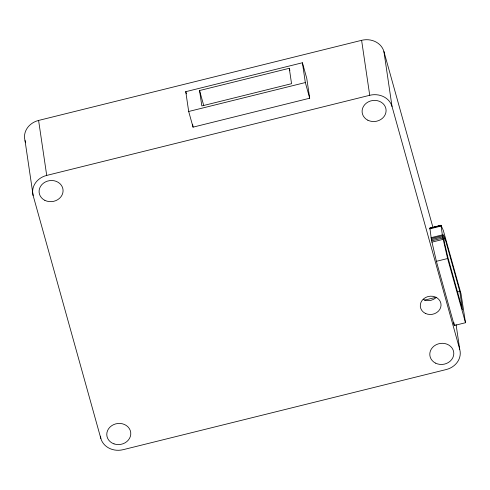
<?xml version="1.0" encoding="UTF-8"?>
<svg xmlns="http://www.w3.org/2000/svg" width="490" height="490" viewBox="0 0 490 490"><rect width="100%" height="100%" fill="white"/><g stroke="black" fill="none" stroke-linecap="round" stroke-linejoin="round"><path stroke-width="0.73" d="M429.705 228.095L440.988 225.259L443.297 230.392L461.023 293.822L465.5 322.72L454.285 325.501L436.394 261.311L431.408 239.622L429.895 228.211M465.5 322.72L447.609 258.53L442.623 236.842L440.988 225.259M456.074 324.582L459.743 349.431A18.516 16.237 -8.4 0 1 446.163 369.558L123.155 449.679A18.516 16.237 -8.4 0 1 100.842 438.458L33.136 195.541L25.021 140.569A18.516 16.237 -8.4 0 1 38.594 120.442L361.608 40.321A18.516 16.237 -8.4 0 1 383.921 51.542L432.958 227.47M185.765 91.685L302.41 62.757L306.777 78.424L309.698 98.214L193.054 127.149L188.687 111.481L185.765 91.685L186.359 93.823M289.278 68.294L291.55 83.686L201.825 105.938L199.553 90.546L289.278 68.294L289.878 70.444M188.687 111.481L305.331 82.547L302.41 62.757M33.136 195.541A18.516 16.237 -8.4 0 1 46.715 175.42L369.723 95.293A18.516 16.237 -8.4 0 1 392.037 106.514L459.743 349.431M430.594 228.04L441.11 225.431M429.699 228.377L440.914 225.596M429.748 228.879L440.963 226.098M431.047 237.681L442.262 234.9M431.2 238.569L442.421 235.788M431.408 239.622L442.623 236.842M431.659 240.823L442.874 238.036M443.634 239.059L445.104 238.691L459.798 291.403L462.523 309.876L447.836 257.164L444.51 242.813L443.303 234.661L445.104 238.691M431.947 242.127L443.168 239.347M436.394 261.311L447.609 258.53M424.493 300.162L436.265 297.24M457.593 291.954L459.798 291.403M305.331 82.547L309.698 98.214M199.553 90.546L203.754 105.632M25.021 140.569L25.633 142.774M453.844 322.506L454.285 325.501M383.921 51.542L392.037 106.514M361.608 40.321L369.723 95.293M192.625 124.221L193.054 127.149M100.505 436.198L100.842 438.458M38.594 120.442L46.715 175.42M435.794 297.859A10.413 9.132 -8.4 0 1 423.219 299.482M44.841 200.337A12.036 10.553 -8.4 0 0 63.081 190.935A12.036 10.553 -8.4 0 0 45.319 181.998A12.036 10.553 -8.4 0 0 44.841 200.337M367.855 120.215A12.036 10.553 -8.4 0 0 386.096 110.807A12.036 10.553 -8.4 0 0 368.333 101.877A12.036 10.553 -8.4 0 0 367.855 120.215M114.017 443.879A12.036 10.553 -8.4 0 0 130.714 432.394A12.036 10.553 -8.4 0 0 111.628 425.749A12.036 10.553 -8.4 0 0 114.017 443.879M435.555 363.133A12.036 10.553 -8.4 0 0 453.801 353.725A12.036 10.553 -8.4 0 0 436.039 344.795A12.036 10.553 -8.4 0 0 435.555 363.133M425.265 313.337A10.413 9.132 -8.4 0 0 441.049 305.197A10.413 9.132 -8.4 0 0 425.681 297.467A10.413 9.132 -8.4 0 0 425.265 313.337"/></g></svg>
